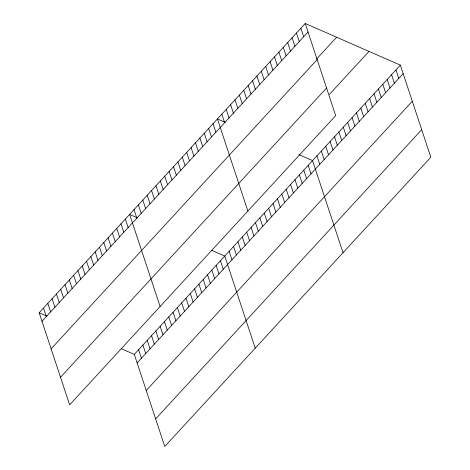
<?xml version="1.0" encoding="UTF-8"?>
<svg xmlns="http://www.w3.org/2000/svg" width="470" height="470" viewBox="0 0 470 470"><rect width="100%" height="100%" fill="white"/><g stroke="black" fill="none" stroke-linecap="round" stroke-linejoin="round"><path stroke-width="0.7" d="M305.23 23.5L335.692 115.597L69.642 404.858L39.18 312.756L305.23 23.5L400.358 65.142L430.82 157.244L164.77 446.5L134.308 354.404L121.231 348.675M41.995 321.269L308.044 32.007M316.627 58.985L336.626 37.242M51.118 348.852L317.168 59.596M60.518 377.275L326.568 88.013M329.458 94.358L368.968 51.4M134.308 354.404L400.358 65.142M137.123 362.911L403.172 73.649M146.246 390.494L412.296 101.238M155.646 418.917L421.696 129.655M225.283 122.388L217.434 118.957L247.896 211.054M298.826 154.589L312.562 160.599L343.024 252.696M137.487 217.845L129.638 214.408L160.1 306.511M211.688 250.328L224.766 256.056L255.228 348.153M39.18 312.756L47.029 316.193M395.969 69.918L398.783 78.425M391.581 74.689L394.395 83.196M387.192 79.459L390.006 87.972M382.797 84.236L385.612 92.743M378.409 89.006L381.223 97.513M374.02 93.777L376.834 102.29M369.632 98.553L372.446 107.06M365.243 103.324L368.057 111.837M360.848 108.1L363.663 116.607M356.46 112.871L359.274 121.377M352.071 117.641L354.885 126.154M347.683 122.417L350.497 130.924M343.294 127.188L346.108 135.695M338.899 131.964L341.714 140.471M300.841 28.27L303.655 36.783M334.511 136.735L337.325 145.242M296.453 33.047L299.267 41.554M330.122 141.505L332.936 150.018M292.064 37.817L294.878 46.324M325.734 146.282L328.548 154.789M287.675 42.594L290.489 51.101M321.345 151.052L324.159 159.559M283.281 47.364L286.095 55.871M316.95 155.823L319.764 164.336M278.892 52.135L281.706 60.648M274.504 56.911L277.318 65.418M308.173 165.37L310.987 173.882M270.115 61.682L272.929 70.189M303.785 170.146L306.599 178.653M265.726 66.452L268.534 74.965M299.396 174.916L302.204 183.423M261.332 71.228L264.146 79.736M295.001 179.687L297.816 188.2M256.943 75.999L259.757 84.512M290.613 184.463L293.427 192.97M252.555 80.775L255.369 89.282M286.224 189.234L289.038 197.741M248.166 85.546L250.98 94.053M281.836 194.01L284.65 202.517M243.777 90.316L246.586 98.829M277.447 198.781L280.255 207.288M239.383 95.093L242.197 103.6M273.052 203.551L275.867 212.064M234.994 99.863L237.808 108.37M268.664 208.328L271.478 216.834M230.606 104.64L233.42 113.147M264.275 213.098L267.089 221.605M226.217 109.41L229.031 117.917M259.887 217.868L262.701 226.381M221.828 114.181L224.637 122.694M255.492 222.645L258.306 231.152M251.103 227.415L253.917 235.928M213.045 123.728L215.859 132.235M246.715 232.192L249.529 240.699M208.657 128.498L211.471 137.011M242.326 236.962L245.14 245.469M204.268 133.274L207.082 141.781M237.938 241.733L240.752 250.246M199.873 138.045L202.688 146.552M233.543 246.509L236.357 255.016M195.485 142.821L198.299 151.328M229.154 251.28L231.969 259.787M191.096 147.592L193.91 156.099M186.708 152.362L189.522 160.875M220.459 260.738L223.274 269.245M182.319 157.139L185.133 165.646M216.153 265.421L218.967 273.928M177.924 161.909L180.738 170.416M211.847 270.103L214.655 278.61M173.536 166.686L176.35 175.192M207.534 274.786L210.349 283.293M169.147 171.456L171.961 179.963M203.228 279.468L206.042 287.981M164.758 176.226L167.573 184.739M198.922 284.15L201.736 292.663M160.37 181.003L163.184 189.51M194.615 288.839L197.429 297.346M155.975 185.773L158.79 194.28M190.309 293.521L193.123 302.028M151.587 190.544L154.401 199.057M185.997 298.203L188.811 306.71M147.198 195.32L150.012 203.827M181.69 302.886L184.504 311.393M142.81 200.091L145.624 208.598M177.384 307.568L180.198 316.075M138.421 204.867L141.235 213.374M173.078 312.25L175.892 320.763M134.026 209.638L136.84 218.145M168.771 316.933L171.585 325.446M164.459 321.621L167.273 330.128M125.331 219.096L128.145 227.603M160.153 326.303L162.967 334.81M121.025 223.779L123.839 232.286M155.846 330.986L158.66 339.493M116.719 228.461L119.533 236.968M151.54 335.668L154.354 344.175M112.406 233.143L115.221 241.65M147.233 340.351L150.048 348.857M108.1 237.826L110.914 246.333M142.927 345.033L145.741 353.546M103.794 242.508L106.608 251.021M138.615 349.715L141.429 358.228M99.487 247.191L102.301 255.704M95.181 251.879L97.995 260.386M90.875 256.561L93.689 265.068M86.562 261.244L89.376 269.751M82.256 265.926L85.07 274.433M77.95 270.608L80.764 279.115M73.643 275.291L76.457 283.804M69.337 279.973L72.151 288.486M65.025 284.661L67.839 293.168M60.718 289.344L63.532 297.851M56.412 294.026L59.226 302.533M52.105 298.709L54.92 307.215M47.799 303.391L50.613 311.898M43.493 308.073L46.301 316.586"/></g></svg>
